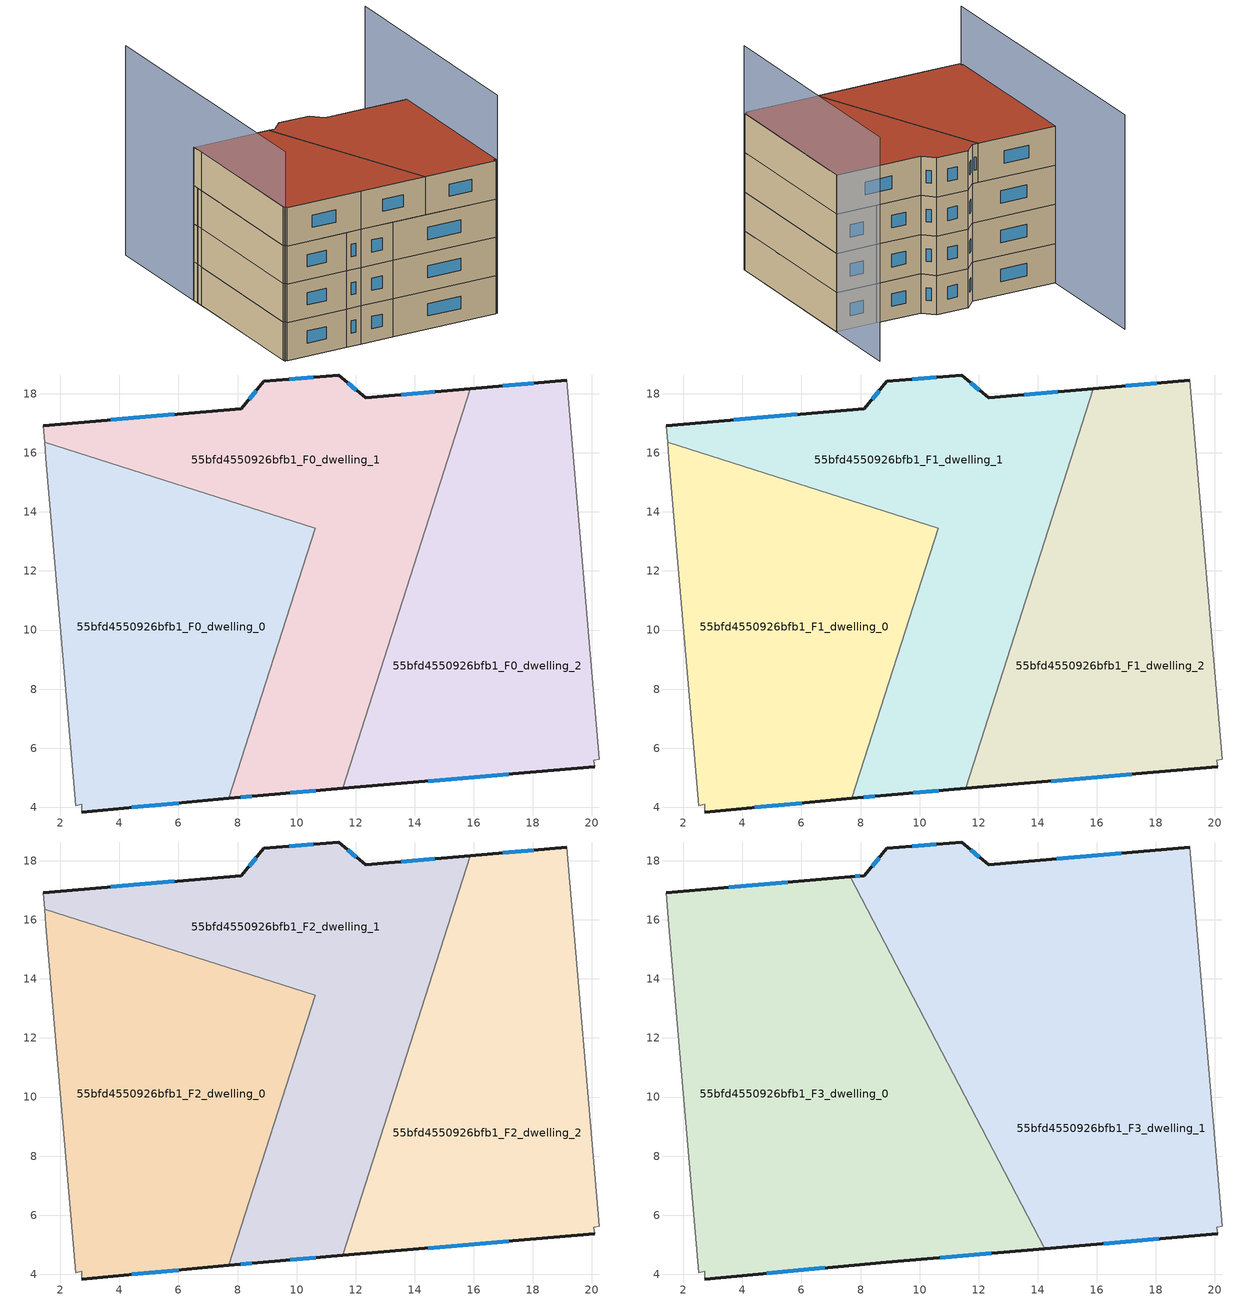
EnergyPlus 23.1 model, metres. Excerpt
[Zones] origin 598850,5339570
55bfd4550926bfb1_F0_dwelling_0
 floor ground (EU_floor_Construction): 10.62,13.45 7.71,4.3 2.73,3.84 2.72,4.1 2.53,4.05 1.51,15.82 1.47,16.36 z0
 wall outside (EU_wall_Construction): 2.73,3.84 7.71,4.3 z0:3
 wall adiabatic (EU_wall_Construction): 1.47,16.36 1.51,15.82 2.53,4.05 2.72,4.1 2.73,3.84 z0:3
 wall to 55bfd4550926bfb1_F0_dwelling_1 (EU_wall_Construction): 7.71,4.3 10.62,13.45 1.47,16.36 z0:3
 window (EU_Window_Construction): 4.42,3.99 6.01,4.14 z1.02:1.98
55bfd4550926bfb1_F0_dwelling_1
 floor ground (EU_floor_Construction): 15.88,18.17 11.56,4.63 8.88,4.4 7.71,4.3 10.62,13.45 1.47,16.36 1.42,16.92 8.13,17.5 8.9,18.42 11.42,18.64 12.33,17.86 z0
 wall outside (EU_wall_Construction): 15.88,18.17 12.33,17.86 11.42,18.64 8.9,18.42 8.13,17.5 1.42,16.92 / 7.71,4.3 8.88,4.4 11.56,4.63 z0:3
 wall adiabatic (EU_wall_Construction): 1.42,16.92 1.47,16.36 z0:3
 wall to 55bfd4550926bfb1_F0_dwelling_2 (EU_wall_Construction): 11.56,4.63 15.88,18.17 z0:3
 window (EU_Window_Construction): 5.85,17.3 3.71,17.12 / 8.64,18.11 8.39,17.81 / 10.56,18.56 9.76,18.5 / 12.02,18.13 11.73,18.37 / 14.67,18.06 13.54,17.97 / 9.79,4.48 10.65,4.56 / 8.11,4.33 8.48,4.37 z1.02:1.98
55bfd4550926bfb1_F0_dwelling_2
 floor ground (EU_floor_Construction): 19.14,18.45 20.25,5.62 20.07,5.59 20.09,5.37 11.56,4.63 15.88,18.17 z0
 wall outside (EU_wall_Construction): 19.14,18.45 15.88,18.17 / 11.56,4.63 20.09,5.37 z0:3
 wall adiabatic (EU_wall_Construction): 20.09,5.37 20.07,5.59 20.25,5.62 19.14,18.45 z0:3
 window (EU_Window_Construction): 18.03,18.36 16.99,18.26 / 14.47,4.88 17.19,5.12 z1.02:1.98
55bfd4550926bfb1_F1_dwelling_0
 floor to 55bfd4550926bfb1_F0_dwelling_0 (EU_floor_Construction): 10.62,13.45 7.71,4.3 2.73,3.84 2.72,4.1 2.53,4.05 1.51,15.82 1.47,16.36 z3
 wall outside (EU_wall_Construction): 2.73,3.84 7.71,4.3 z3:6
 wall adiabatic (EU_wall_Construction): 1.47,16.36 1.51,15.82 2.53,4.05 2.72,4.1 2.73,3.84 z3:6
 wall to 55bfd4550926bfb1_F1_dwelling_1 (EU_wall_Construction): 7.71,4.3 10.62,13.45 1.47,16.36 z3:6
 window (EU_Window_Construction): 4.42,3.99 6.01,4.14 z4.02:4.98
55bfd4550926bfb1_F1_dwelling_1
 floor to 55bfd4550926bfb1_F0_dwelling_1 (EU_floor_Construction): 15.88,18.17 11.56,4.63 8.88,4.4 7.71,4.3 10.62,13.45 1.47,16.36 1.42,16.92 8.13,17.5 8.9,18.42 11.42,18.64 12.33,17.86 z3
 wall outside (EU_wall_Construction): 15.88,18.17 12.33,17.86 11.42,18.64 8.9,18.42 8.13,17.5 1.42,16.92 / 7.71,4.3 8.88,4.4 11.56,4.63 z3:6
 wall adiabatic (EU_wall_Construction): 1.42,16.92 1.47,16.36 z3:6
 wall to 55bfd4550926bfb1_F1_dwelling_2 (EU_wall_Construction): 11.56,4.63 15.88,18.17 z3:6
 window (EU_Window_Construction): 5.85,17.3 3.71,17.12 / 8.64,18.11 8.39,17.81 / 10.56,18.56 9.76,18.5 / 12.02,18.13 11.73,18.37 / 14.67,18.06 13.54,17.97 / 9.79,4.48 10.65,4.56 / 8.11,4.33 8.48,4.37 z4.02:4.98
55bfd4550926bfb1_F1_dwelling_2
 floor to 55bfd4550926bfb1_F0_dwelling_2 (EU_floor_Construction): 19.14,18.45 20.25,5.62 20.07,5.59 20.09,5.37 11.56,4.63 15.88,18.17 z3
 wall outside (EU_wall_Construction): 19.14,18.45 15.88,18.17 / 11.56,4.63 20.09,5.37 z3:6
 wall adiabatic (EU_wall_Construction): 20.09,5.37 20.07,5.59 20.25,5.62 19.14,18.45 z3:6
 window (EU_Window_Construction): 18.03,18.36 16.99,18.26 / 14.47,4.88 17.19,5.12 z4.02:4.98
55bfd4550926bfb1_F2_dwelling_0
 floor to 55bfd4550926bfb1_F1_dwelling_0 (EU_floor_Construction): 10.62,13.45 7.71,4.3 2.73,3.84 2.72,4.1 2.53,4.05 1.51,15.82 1.47,16.36 z6
 wall outside (EU_wall_Construction): 2.73,3.84 7.71,4.3 z6:9
 wall adiabatic (EU_wall_Construction): 1.47,16.36 1.51,15.82 2.53,4.05 2.72,4.1 2.73,3.84 z6:9
 wall to 55bfd4550926bfb1_F2_dwelling_1 (EU_wall_Construction): 7.71,4.3 10.62,13.45 1.47,16.36 z6:9
 window (EU_Window_Construction): 4.42,3.99 6.01,4.14 z7.02:7.98
55bfd4550926bfb1_F2_dwelling_1
 floor to 55bfd4550926bfb1_F1_dwelling_1 (EU_floor_Construction): 15.88,18.17 11.56,4.63 8.88,4.4 7.71,4.3 10.62,13.45 1.47,16.36 1.42,16.92 8.13,17.5 8.9,18.42 11.42,18.64 12.33,17.86 z6
 wall outside (EU_wall_Construction): 15.88,18.17 12.33,17.86 11.42,18.64 8.9,18.42 8.13,17.5 1.42,16.92 / 7.71,4.3 8.88,4.4 11.56,4.63 z6:9
 wall adiabatic (EU_wall_Construction): 1.42,16.92 1.47,16.36 z6:9
 wall to 55bfd4550926bfb1_F2_dwelling_2 (EU_wall_Construction): 11.56,4.63 15.88,18.17 z6:9
 window (EU_Window_Construction): 5.85,17.3 3.71,17.12 / 8.64,18.11 8.39,17.81 / 10.56,18.56 9.76,18.5 / 12.02,18.13 11.73,18.37 / 14.67,18.06 13.54,17.97 / 9.79,4.48 10.65,4.56 / 8.11,4.33 8.48,4.37 z7.02:7.98
55bfd4550926bfb1_F2_dwelling_2
 floor to 55bfd4550926bfb1_F1_dwelling_2 (EU_floor_Construction): 19.14,18.45 20.25,5.62 20.07,5.59 20.09,5.37 11.56,4.63 15.88,18.17 z6
 wall outside (EU_wall_Construction): 19.14,18.45 15.88,18.17 / 11.56,4.63 20.09,5.37 z6:9
 wall adiabatic (EU_wall_Construction): 20.09,5.37 20.07,5.59 20.25,5.62 19.14,18.45 z6:9
 window (EU_Window_Construction): 18.03,18.36 16.99,18.26 / 14.47,4.88 17.19,5.12 z7.02:7.98
55bfd4550926bfb1_F3_dwelling_0
 floor to 55bfd4550926bfb1_F2_dwelling_0 (EU_floor_Construction): 9.58,13.78 10.29,12.41 7.71,4.3 2.73,3.84 2.72,4.1 2.53,4.05 1.51,15.82 1.47,16.36 z9
 floor to 55bfd4550926bfb1_F2_dwelling_1 (EU_floor_Construction): 10.29,12.41 12.62,7.96 11.57,4.64 8.88,4.4 7.71,4.3 z9; 7.65,17.46 9.58,13.78 1.47,16.36 1.42,16.92 z9
 floor to 55bfd4550926bfb1_F2_dwelling_2 (EU_floor_Construction): 12.62,7.96 14.24,4.87 11.57,4.64 z9
 wall outside (EU_wall_Construction): 7.65,17.46 1.42,16.92 / 2.73,3.84 8.88,4.4 14.24,4.87 z9:12
 wall adiabatic (EU_wall_Construction): 1.42,16.92 1.51,15.82 2.53,4.05 2.72,4.1 2.73,3.84 z9:12
 wall to 55bfd4550926bfb1_F3_dwelling_1 (EU_wall_Construction): 14.24,4.87 7.65,17.46 z9:12
 window (EU_Window_Construction): 5.53,17.28 3.54,17.11 / 10.7,4.56 12.42,4.71 / 4.82,4.03 6.79,4.21 z10.02:10.98
 roof outside (EU_roof_Construction): 14.24,4.87 7.65,17.46 1.42,16.92 1.51,15.82 2.53,4.05 2.72,4.1 2.73,3.84 8.88,4.4 z12
55bfd4550926bfb1_F3_dwelling_1
 floor to 55bfd4550926bfb1_F2_dwelling_1 (EU_floor_Construction): 15.88,18.17 12.62,7.96 10.29,12.41 10.62,13.45 9.58,13.78 7.65,17.46 8.13,17.5 8.9,18.42 11.42,18.64 12.33,17.86 z9
 floor to 55bfd4550926bfb1_F2_dwelling_2 (EU_floor_Construction): 19.14,18.45 20.25,5.62 20.07,5.59 20.09,5.37 14.24,4.87 12.62,7.96 15.88,18.17 z9
 floor to 55bfd4550926bfb1_F2_dwelling_0 (EU_floor_Construction): 10.62,13.45 10.29,12.41 9.58,13.78 z9
 wall outside (EU_wall_Construction): 14.24,4.87 20.09,5.37 / 19.14,18.45 12.33,17.86 11.42,18.64 8.9,18.42 8.13,17.5 7.65,17.46 z9:12
 wall adiabatic (EU_wall_Construction): 20.09,5.37 20.07,5.59 20.25,5.62 19.14,18.45 z9:12
 window (EU_Window_Construction): 16.23,5.04 18.1,5.2 / 7.97,17.49 7.82,17.47 / 8.64,18.11 8.39,17.81 / 10.56,18.56 9.76,18.5 / 12.02,18.13 11.73,18.37 / 16.83,18.25 14.65,18.06 z10.02:10.98
 roof outside (EU_roof_Construction): 20.09,5.37 20.07,5.59 20.25,5.62 19.14,18.45 12.33,17.86 11.42,18.64 8.9,18.42 8.13,17.5 7.65,17.46 14.24,4.87 z12
shading: 0.52,26.6 2.61,3.86 z0:16.4; 20.25,5.44 18.63,24.5 z0:17.1
[Building]
EU S2 Campaign: North Axis=0; Terrain=City; Solar Distribution=FullExterior
[Site:Location]
Vienna: Latitude=48; Longitude=16.5; Time Zone=1; Elevation=183
[SizingPeriod:WeatherFileDays]
AnnualSizingPeriod: Begin Month=1; Begin Day of Month=1; End Month=12; End Day of Month=31; Day of Week for Start Day=Monday; Use Weather File Daylight Saving Period=No; Use Weather File Rain and Snow Indicators=No
[MATERIAL]
EU_InternalMass_Material: Roughness=MediumRough; Thickness=0.1; Conductivity=1; Density=1800; Specific Heat=900; Thermal Absorptance=0.9; Solar Absorptance=0.7; Visible Absorptance=0.7
[MATERIAL:NOMASS] Roughness=MediumRough; Thermal Absorptance=0.9; Solar Absorptance=0.7; Visible Absorptance=0.7
Name | Thermal Resistance
EU_wall_NoMass | 0.942466
EU_roof_NoMass | 0.551687
EU_floor_NoMass | 0.66527
[WINDOWMATERIAL:SIMPLEGLAZINGSYSTEM]
EU_Window_SimpleGlazing: UFactor=2.03367; Solar Heat Gain Coefficient=0.65; Visible Transmittance=0.65
[CONSTRUCTION]
EU_wall_Construction: EU_wall_NoMass
EU_roof_Construction: EU_roof_NoMass
EU_floor_Construction: EU_floor_NoMass
EU_Window_Construction: EU_Window_SimpleGlazing
EU_InternalMass_Construction: EU_InternalMass_Material
[ZONE] Type=1; Multiplier=1; Ceiling Height=autocalculate; Floor Area=autocalculate; Part of Total Floor Area=Yes
Name | Volume
55bfd4550926bfb1_F0_dwelling_0; 55bfd4550926bfb1_F1_dwelling_0; 55bfd4550926bfb1_F2_dwelling_0 | 236.211
55bfd4550926bfb1_F3_dwelling_0 | 354.313
55bfd4550926bfb1_F0_dwelling_1; 55bfd4550926bfb1_F1_dwelling_1; 55bfd4550926bfb1_F2_dwelling_1 | 236.202
55bfd4550926bfb1_F3_dwelling_1 | 354.299
55bfd4550926bfb1_F0_dwelling_2; 55bfd4550926bfb1_F1_dwelling_2; 55bfd4550926bfb1_F2_dwelling_2 | 236.207
[INTERNALMASS] Construction=EU_InternalMass_Construction
Name | Zone or ZoneList | Surface Area
55bfd4550926bfb1_F0_dwelling_0_EU_InternalMass | 55bfd4550926bfb1_F0_dwelling_0 | 78.7362
55bfd4550926bfb1_F0_dwelling_1_EU_InternalMass | 55bfd4550926bfb1_F0_dwelling_1 | 78.7338
55bfd4550926bfb1_F0_dwelling_2_EU_InternalMass | 55bfd4550926bfb1_F0_dwelling_2 | 78.734
55bfd4550926bfb1_F1_dwelling_0_EU_InternalMass | 55bfd4550926bfb1_F1_dwelling_0 | 78.7362
55bfd4550926bfb1_F1_dwelling_1_EU_InternalMass | 55bfd4550926bfb1_F1_dwelling_1 | 78.7338
55bfd4550926bfb1_F1_dwelling_2_EU_InternalMass | 55bfd4550926bfb1_F1_dwelling_2 | 78.734
55bfd4550926bfb1_F2_dwelling_0_EU_InternalMass | 55bfd4550926bfb1_F2_dwelling_0 | 78.7362
55bfd4550926bfb1_F2_dwelling_1_EU_InternalMass | 55bfd4550926bfb1_F2_dwelling_1 | 78.7338
55bfd4550926bfb1_F2_dwelling_2_EU_InternalMass | 55bfd4550926bfb1_F2_dwelling_2 | 78.734
55bfd4550926bfb1_F3_dwelling_0_EU_InternalMass | 55bfd4550926bfb1_F3_dwelling_0 | 118.104
55bfd4550926bfb1_F3_dwelling_1_EU_InternalMass | 55bfd4550926bfb1_F3_dwelling_1 | 118.1
[OTHEREQUIPMENT] Fuel Type=Electricity; Design Level Calculation Method=Watts/Area; Power per Zone Floor Area=1; Fraction Latent=0; Fraction Radiant=0; Fraction Lost=0; Carbon Dioxide Generation Rate=0; EndUse Subcategory=EU_Step8_InternalGains
Name | Zone or ZoneList or Space or SpaceList | Schedule
EU_Step8_InternalGain_55bfd4550926bfb1_F0_dwelling_0_f000 | 55bfd4550926bfb1_F0_dwelling_0 | EU_Step8_GainSchedule_55bfd4550926bfb1_F0_dwelling_0_f000
EU_Step8_InternalGain_55bfd4550926bfb1_F0_dwelling_1_f000 | 55bfd4550926bfb1_F0_dwelling_1 | EU_Step8_GainSchedule_55bfd4550926bfb1_F0_dwelling_1_f000
EU_Step8_InternalGain_55bfd4550926bfb1_F0_dwelling_2_f000 | 55bfd4550926bfb1_F0_dwelling_2 | EU_Step8_GainSchedule_55bfd4550926bfb1_F0_dwelling_2_f000
EU_Step8_InternalGain_55bfd4550926bfb1_F1_dwelling_0_f000 | 55bfd4550926bfb1_F1_dwelling_0 | EU_Step8_GainSchedule_55bfd4550926bfb1_F1_dwelling_0_f000
EU_Step8_InternalGain_55bfd4550926bfb1_F1_dwelling_1_f000 | 55bfd4550926bfb1_F1_dwelling_1 | EU_Step8_GainSchedule_55bfd4550926bfb1_F1_dwelling_1_f000
EU_Step8_InternalGain_55bfd4550926bfb1_F1_dwelling_2_f000 | 55bfd4550926bfb1_F1_dwelling_2 | EU_Step8_GainSchedule_55bfd4550926bfb1_F1_dwelling_2_f000
EU_Step8_InternalGain_55bfd4550926bfb1_F2_dwelling_0_f000 | 55bfd4550926bfb1_F2_dwelling_0 | EU_Step8_GainSchedule_55bfd4550926bfb1_F2_dwelling_0_f000
EU_Step8_InternalGain_55bfd4550926bfb1_F2_dwelling_1_f000 | 55bfd4550926bfb1_F2_dwelling_1 | EU_Step8_GainSchedule_55bfd4550926bfb1_F2_dwelling_1_f000
EU_Step8_InternalGain_55bfd4550926bfb1_F2_dwelling_2_f000 | 55bfd4550926bfb1_F2_dwelling_2 | EU_Step8_GainSchedule_55bfd4550926bfb1_F2_dwelling_2_f000
EU_Step8_InternalGain_55bfd4550926bfb1_F3_dwelling_0_f000 | 55bfd4550926bfb1_F3_dwelling_0 | EU_Step8_GainSchedule_55bfd4550926bfb1_F3_dwelling_0_f000
EU_Step8_InternalGain_55bfd4550926bfb1_F3_dwelling_1_f000 | 55bfd4550926bfb1_F3_dwelling_1 | EU_Step8_GainSchedule_55bfd4550926bfb1_F3_dwelling_1_f000
[ZONEVENTILATION:DESIGNFLOWRATE] Schedule=EU_AlwaysOn; Design Flow Rate Calculation Method=AirChanges/Hour; Air Changes per Hour=0.530523; Ventilation Type=Natural; Fan Pressure Rise=0; Fan Total Efficiency=1; Constant Term Coefficient=1; Temperature Term Coefficient=0; Velocity Term Coefficient=0; Velocity Squared Term Coefficient=0; Minimum Indoor Temperature=-100; Maximum Indoor Temperature=100; Delta Temperature=-100; Minimum Outdoor Temperature=-100; Maximum Outdoor Temperature=100; Maximum Wind Speed=40
Name | Zone or ZoneList or Space or SpaceList
EU_ConstantAir_55bfd4550926bfb1_F0_dwelling_0 | 55bfd4550926bfb1_F0_dwelling_0
EU_ConstantAir_55bfd4550926bfb1_F0_dwelling_1 | 55bfd4550926bfb1_F0_dwelling_1
EU_ConstantAir_55bfd4550926bfb1_F0_dwelling_2 | 55bfd4550926bfb1_F0_dwelling_2
EU_ConstantAir_55bfd4550926bfb1_F1_dwelling_0 | 55bfd4550926bfb1_F1_dwelling_0
EU_ConstantAir_55bfd4550926bfb1_F1_dwelling_1 | 55bfd4550926bfb1_F1_dwelling_1
EU_ConstantAir_55bfd4550926bfb1_F1_dwelling_2 | 55bfd4550926bfb1_F1_dwelling_2
EU_ConstantAir_55bfd4550926bfb1_F2_dwelling_0 | 55bfd4550926bfb1_F2_dwelling_0
EU_ConstantAir_55bfd4550926bfb1_F2_dwelling_1 | 55bfd4550926bfb1_F2_dwelling_1
EU_ConstantAir_55bfd4550926bfb1_F2_dwelling_2 | 55bfd4550926bfb1_F2_dwelling_2
EU_ConstantAir_55bfd4550926bfb1_F3_dwelling_0 | 55bfd4550926bfb1_F3_dwelling_0
EU_ConstantAir_55bfd4550926bfb1_F3_dwelling_1 | 55bfd4550926bfb1_F3_dwelling_1
[HVACTEMPLATE:THERMOSTAT] Constant Heating Setpoint=20; Constant Cooling Setpoint=50
EU_HeatOnly_55bfd4550926bfb1_F0_dwelling_0; EU_HeatOnly_55bfd4550926bfb1_F0_dwelling_1; EU_HeatOnly_55bfd4550926bfb1_F0_dwelling_2; EU_HeatOnly_55bfd4550926bfb1_F1_dwelling_0; EU_HeatOnly_55bfd4550926bfb1_F1_dwelling_1; EU_HeatOnly_55bfd4550926bfb1_F1_dwelling_2; EU_HeatOnly_55bfd4550926bfb1_F2_dwelling_0; EU_HeatOnly_55bfd4550926bfb1_F2_dwelling_1; EU_HeatOnly_55bfd4550926bfb1_F2_dwelling_2; EU_HeatOnly_55bfd4550926bfb1_F3_dwelling_0; EU_HeatOnly_55bfd4550926bfb1_F3_dwelling_1
[HVACTEMPLATE:ZONE:IDEALLOADSAIRSYSTEM] System Availability Schedule=EU_AlwaysOn; Maximum Heating Supply Air Temperature=50; Minimum Cooling Supply Air Temperature=13; Maximum Heating Supply Air Humidity Ratio=0.0156; Minimum Cooling Supply Air Humidity Ratio=0.0077; Heating Limit=NoLimit; Cooling Limit=NoLimit; Heating Availability Schedule=EU_AlwaysOn; Cooling Availability Schedule=EU_CoolingOff; Dehumidification Control Type=ConstantSensibleHeatRatio; Cooling Sensible Heat Ratio=0.7; Dehumidification Setpoint=60; Humidification Control Type=None; Humidification Setpoint=30; Outdoor Air Method=None; Outdoor Air Flow Rate per Person=0.00944; Outdoor Air Flow Rate per Zone Floor Area=0; Outdoor Air Flow Rate per Zone=0; Demand Controlled Ventilation Type=None; Outdoor Air Economizer Type=NoEconomizer; Heat Recovery Type=None; Sensible Heat Recovery Effectiveness=0.7; Latent Heat Recovery Effectiveness=0.65
Name | Template Thermostat
55bfd4550926bfb1_F0_dwelling_0 | EU_HeatOnly_55bfd4550926bfb1_F0_dwelling_0
55bfd4550926bfb1_F0_dwelling_1 | EU_HeatOnly_55bfd4550926bfb1_F0_dwelling_1
55bfd4550926bfb1_F0_dwelling_2 | EU_HeatOnly_55bfd4550926bfb1_F0_dwelling_2
55bfd4550926bfb1_F1_dwelling_0 | EU_HeatOnly_55bfd4550926bfb1_F1_dwelling_0
55bfd4550926bfb1_F1_dwelling_1 | EU_HeatOnly_55bfd4550926bfb1_F1_dwelling_1
55bfd4550926bfb1_F1_dwelling_2 | EU_HeatOnly_55bfd4550926bfb1_F1_dwelling_2
55bfd4550926bfb1_F2_dwelling_0 | EU_HeatOnly_55bfd4550926bfb1_F2_dwelling_0
55bfd4550926bfb1_F2_dwelling_1 | EU_HeatOnly_55bfd4550926bfb1_F2_dwelling_1
55bfd4550926bfb1_F2_dwelling_2 | EU_HeatOnly_55bfd4550926bfb1_F2_dwelling_2
55bfd4550926bfb1_F3_dwelling_0 | EU_HeatOnly_55bfd4550926bfb1_F3_dwelling_0
55bfd4550926bfb1_F3_dwelling_1 | EU_HeatOnly_55bfd4550926bfb1_F3_dwelling_1
[SIZING:ZONE] Zone Cooling Design Supply Air Temperature Input Method=SupplyAirTemperature; Zone Cooling Design Supply Air Temperature=13; Zone Heating Design Supply Air Temperature Input Method=SupplyAirTemperature; Zone Heating Design Supply Air Temperature=50; Zone Cooling Design Supply Air Humidity Ratio=0.008; Zone Heating Design Supply Air Humidity Ratio=0.008; Cooling Design Air Flow Method=DesignDay; Cooling Design Air Flow Rate=0; Cooling Minimum Air Flow per Zone Floor Area=0.000762; Cooling Minimum Air Flow=0; Cooling Minimum Air Flow Fraction=0.2; Heating Design Air Flow Method=DesignDay; Heating Design Air Flow Rate=0; Heating Maximum Air Flow per Zone Floor Area=0.002032; Heating Maximum Air Flow=0.141576; Heating Maximum Air Flow Fraction=0.3; Account for Dedicated Outdoor Air System=No; Dedicated Outdoor Air System Control Strategy=NeutralSupplyAir; Dedicated Outdoor Air Low Setpoint Temperature for Design=autosize; Dedicated Outdoor Air High Setpoint Temperature for Design=autosize; Zone Load Sizing Method=Sensible Load Only No Latent Load; Zone Latent Cooling Design Supply Air Humidity Ratio Input Method=HumidityRatioDifference; Zone Cooling Design Supply Air Humidity Ratio Difference=0.005; Zone Latent Heating Design Supply Air Humidity Ratio Input Method=HumidityRatioDifference; Zone Humidification Design Supply Air Humidity Ratio Difference=0.005
55bfd4550926bfb1_F0_dwelling_0; 55bfd4550926bfb1_F0_dwelling_1; 55bfd4550926bfb1_F0_dwelling_2; 55bfd4550926bfb1_F1_dwelling_0; 55bfd4550926bfb1_F1_dwelling_1; 55bfd4550926bfb1_F1_dwelling_2; 55bfd4550926bfb1_F2_dwelling_0; 55bfd4550926bfb1_F2_dwelling_1; 55bfd4550926bfb1_F2_dwelling_2; 55bfd4550926bfb1_F3_dwelling_0; 55bfd4550926bfb1_F3_dwelling_1
[SCHEDULE:CONSTANT]
Name | Hourly Value
EU_AlwaysOn | 1
EU_CoolingOff | 0
[SCHEDULE:FILE] Column Number=1; Rows to Skip at Top=0; Number of Hours of Data=8760; Column Separator=Comma; Interpolate to Timestep=No; Minutes per Item=60; Adjust Schedule for Daylight Savings=Yes
Name | File
EU_Step8_GainSchedule_55bfd4550926bfb1_F0_dwelling_0_f000 | ../../schedules/55bfd4550926bfb1/55bfd4550926bfb1_F0_dwelling_0_f000_gain.csv
EU_Step8_GainSchedule_55bfd4550926bfb1_F0_dwelling_1_f000 | ../../schedules/55bfd4550926bfb1/55bfd4550926bfb1_F0_dwelling_1_f000_gain.csv
EU_Step8_GainSchedule_55bfd4550926bfb1_F0_dwelling_2_f000 | ../../schedules/55bfd4550926bfb1/55bfd4550926bfb1_F0_dwelling_2_f000_gain.csv
EU_Step8_GainSchedule_55bfd4550926bfb1_F1_dwelling_0_f000 | ../../schedules/55bfd4550926bfb1/55bfd4550926bfb1_F1_dwelling_0_f000_gain.csv
EU_Step8_GainSchedule_55bfd4550926bfb1_F1_dwelling_1_f000 | ../../schedules/55bfd4550926bfb1/55bfd4550926bfb1_F1_dwelling_1_f000_gain.csv
EU_Step8_GainSchedule_55bfd4550926bfb1_F1_dwelling_2_f000 | ../../schedules/55bfd4550926bfb1/55bfd4550926bfb1_F1_dwelling_2_f000_gain.csv
EU_Step8_GainSchedule_55bfd4550926bfb1_F2_dwelling_0_f000 | ../../schedules/55bfd4550926bfb1/55bfd4550926bfb1_F2_dwelling_0_f000_gain.csv
EU_Step8_GainSchedule_55bfd4550926bfb1_F2_dwelling_1_f000 | ../../schedules/55bfd4550926bfb1/55bfd4550926bfb1_F2_dwelling_1_f000_gain.csv
EU_Step8_GainSchedule_55bfd4550926bfb1_F2_dwelling_2_f000 | ../../schedules/55bfd4550926bfb1/55bfd4550926bfb1_F2_dwelling_2_f000_gain.csv
EU_Step8_GainSchedule_55bfd4550926bfb1_F3_dwelling_0_f000 | ../../schedules/55bfd4550926bfb1/55bfd4550926bfb1_F3_dwelling_0_f000_gain.csv
EU_Step8_GainSchedule_55bfd4550926bfb1_F3_dwelling_1_f000 | ../../schedules/55bfd4550926bfb1/55bfd4550926bfb1_F3_dwelling_1_f000_gain.csv
